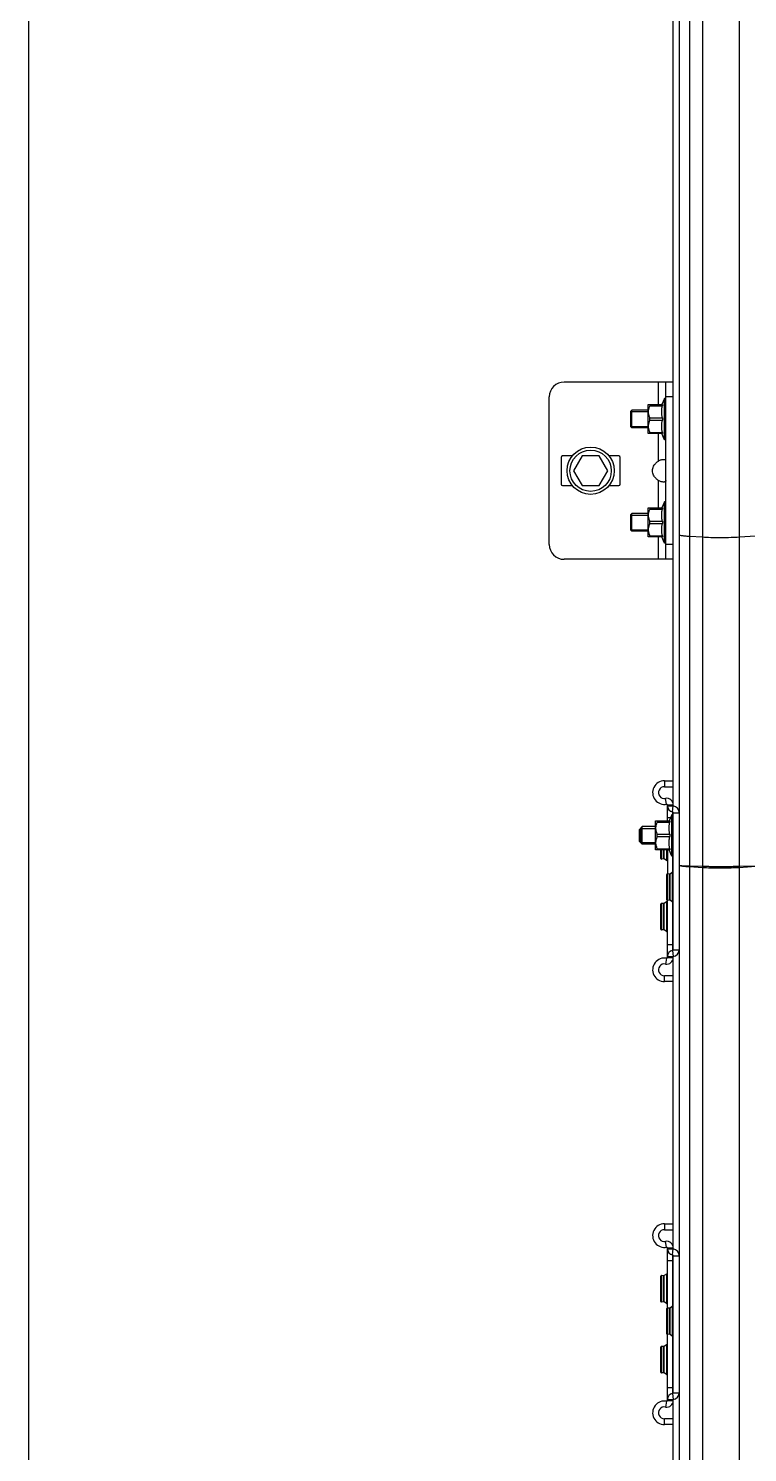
# Model space of a CAD drawing. Header units: millimetres. Extents: x 21899 to 38731, y -5425 to 3612.
# Drawn here: x 30925.2 to 31168.9, y 2386.1 to 2868.3 of the extents above; entities that cross this region are included whole.
import ezdxf

# ---------------------------------------------------------------- set-up
doc = ezdxf.new("R2010")
doc.units = ezdxf.units.MM

msp = doc.modelspace()

# ---------------------------------------------------------------- linework, layer by layer
at = {"color": 7, "linetype": 'Continuous'}
for p, q in [((30925.24, 3322), (30925.24, 1144.53)), ((31145.74, 3009.54), (31145.74, 1144.53)), ((31143.74, 2605.07), (31143.74, 3004)), ((31143.74, 2748.59), (31106.74, 2748.59)), ((31141.24, 2688.59), (31141.24, 2748.59)), ((31101.74, 2693.59), (31101.74, 2743.59)), ((31129.74, 2739.09), (31129.38, 2738.73)), ((31129.74, 2733.09), (31129.74, 2739.09)), ((31135.24, 2739.09), (31129.74, 2739.09)), ((31135.24, 2740.97), (31135.27, 2741)), ((31135.24, 2731.21), (31135.24, 2740.97)), ((31135.26, 2740.99), (31140.05, 2740.99)), ((31135.81, 2740.99), (31135.81, 2740.59)), ((31135.81, 2740.59), (31140.05, 2740.59)), ((31140.74, 2743.09), (31139.82, 2740.99)), ((31140.05, 2740.99), (31140.05, 2740.59)), ((31140.74, 2729.09), (31140.74, 2743.09)), ((31141.24, 2743.09), (31140.74, 2743.09)), ((31129.38, 2733.44), (31129.38, 2738.73)), ((31135.81, 2735.68), (31135.81, 2736.49)), ((31135.81, 2736.49), (31140.05, 2736.49)), ((31135.81, 2735.68), (31140.05, 2735.68)), ((31140.05, 2736.49), (31140.05, 2735.68)), ((31129.74, 2733.09), (31129.38, 2733.44)), ((31135.24, 2733.09), (31129.74, 2733.09)), ((31135.24, 2731.21), (31135.27, 2731.17)), ((31140.05, 2731.18), (31135.26, 2731.18)), ((31135.81, 2731.18), (31135.81, 2731.58)), ((31135.81, 2731.58), (31140.05, 2731.58)), ((31140.74, 2729.09), (31139.82, 2731.18)), ((31140.05, 2731.58), (31140.05, 2731.18)), ((31141.24, 2729.09), (31140.74, 2729.09)), ((31105.74, 2723.09), (31105.74, 2714.09)), ((31109.49, 2723.59), (31106.24, 2723.59)), ((31112.85, 2723.59), (31109.96, 2718.59)), ((31118.62, 2723.59), (31112.85, 2723.59)), ((31121.51, 2718.59), (31118.62, 2723.59)), ((31125.24, 2723.59), (31121.98, 2723.59)), ((31125.74, 2714.09), (31125.74, 2723.09)), ((31109.96, 2718.59), (31112.85, 2713.59)), ((31118.62, 2713.59), (31121.51, 2718.59)), ((31106.24, 2713.59), (31109.49, 2713.59)), ((31112.85, 2713.59), (31118.62, 2713.59)), ((31121.98, 2713.59), (31125.24, 2713.59)), ((31135.24, 2705.97), (31135.27, 2706)), ((31135.24, 2696.21), (31135.24, 2705.97)), ((31135.26, 2705.99), (31140.05, 2705.99)), ((31135.81, 2705.99), (31135.81, 2705.59)), ((31135.81, 2705.59), (31140.05, 2705.59)), ((31140.74, 2708.09), (31139.82, 2705.99)), ((31140.05, 2705.99), (31140.05, 2705.59)), ((31140.74, 2694.09), (31140.74, 2708.09)), ((31141.24, 2708.09), (31140.74, 2708.09)), ((31129.74, 2704.09), (31129.38, 2703.73)), ((31129.38, 2698.44), (31129.38, 2703.73)), ((31129.74, 2698.09), (31129.74, 2704.09)), ((31135.24, 2704.09), (31129.74, 2704.09)), ((31135.81, 2700.68), (31135.81, 2701.49)), ((31135.81, 2701.49), (31140.05, 2701.49)), ((31135.81, 2700.68), (31140.05, 2700.68)), ((31140.05, 2701.49), (31140.05, 2700.68)), ((31129.74, 2698.09), (31129.38, 2698.44)), ((31135.24, 2698.09), (31129.74, 2698.09)), ((31135.24, 2696.21), (31135.27, 2696.17)), ((31140.05, 2696.18), (31135.26, 2696.18)), ((31135.81, 2696.18), (31135.81, 2696.58)), ((31135.81, 2696.58), (31140.05, 2696.58)), ((31140.74, 2694.09), (31139.82, 2696.18)), ((31140.05, 2696.58), (31140.05, 2696.18)), ((31141.24, 2694.09), (31140.74, 2694.09)), ((31143.74, 2688.59), (31106.74, 2688.59)), ((31140.74, 2611.59), (31143.74, 2611.59)), ((31137.74, 2599.97), (31137.77, 2600)), ((31137.74, 2590.21), (31137.74, 2599.97)), ((31137.76, 2599.99), (31142.55, 2599.99)), ((31138.31, 2599.99), (31138.31, 2599.59)), ((31138.31, 2599.59), (31142.55, 2599.59)), ((31143.24, 2602.09), (31142.32, 2599.99)), ((31142.55, 2599.99), (31142.55, 2599.59)), ((31143.24, 2588.09), (31143.24, 2602.09)), ((31143.74, 2602.09), (31143.24, 2602.09)), ((31133.24, 2598.09), (31132.24, 2597.09)), ((31132.24, 2593.09), (31132.24, 2597.09)), ((31132.64, 2597.49), (31132.64, 2592.69)), ((31133.24, 2592.09), (31133.24, 2598.09)), ((31137.74, 2598.09), (31133.24, 2598.09)), ((31138.31, 2594.68), (31138.31, 2595.49)), ((31138.31, 2595.49), (31142.55, 2595.49)), ((31138.31, 2594.68), (31142.55, 2594.68)), ((31142.55, 2595.49), (31142.55, 2594.68)), ((31133.24, 2592.09), (31132.24, 2593.09)), ((31137.74, 2592.09), (31133.24, 2592.09)), ((31137.74, 2590.21), (31137.77, 2590.17)), ((31142.55, 2590.18), (31137.76, 2590.18)), ((31138.31, 2590.18), (31138.31, 2590.58)), ((31138.31, 2590.58), (31142.55, 2590.58)), ((31139.54, 2587.3), (31139.54, 2590.18)), ((31143.24, 2588.09), (31142.32, 2590.18)), ((31142.55, 2590.58), (31142.55, 2590.18)), ((31140.56, 2587.18), (31139.75, 2587.11)), ((31141.41, 2586.58), (31140.7, 2587.14)), ((31143.74, 2588.09), (31143.24, 2588.09)), ((31153.61, 2584.55), (31149.24, 2584.66)), ((31171.74, 2584.71), (31166.08, 2584.56)), ((31141.54, 2573.3), (31141.54, 2581.87)), ((31142.56, 2581.99), (31141.75, 2582.07)), ((31143.41, 2582.59), (31142.7, 2582.03)), ((31153.61, 2584.15), (31149.24, 2584.42)), ((31171.74, 2584.55), (31166.08, 2584.16)), ((31139.54, 2563.3), (31139.54, 2571.87)), ((31140.56, 2571.99), (31139.75, 2572.07)), ((31141.41, 2572.59), (31140.7, 2572.03)), ((31142.56, 2573.18), (31141.75, 2573.11)), ((31143.41, 2572.58), (31142.7, 2573.14)), ((31140.56, 2563.18), (31139.75, 2563.11)), ((31141.41, 2562.58), (31140.7, 2563.14)), ((31143.74, 2455.07), (31143.74, 2554.11)), ((31143.74, 2547.59), (31140.74, 2547.59)), ((31140.74, 2461.59), (31143.74, 2461.59)), ((31139.54, 2437.3), (31139.54, 2445.87)), ((31140.56, 2445.99), (31139.75, 2446.07)), ((31141.41, 2446.59), (31140.7, 2446.03)), ((31140.56, 2437.18), (31139.75, 2437.11)), ((31141.41, 2436.58), (31140.7, 2437.14)), ((31143.41, 2435.59), (31142.7, 2435.03)), ((31141.54, 2426.3), (31141.54, 2434.87)), ((31142.56, 2434.99), (31141.75, 2435.07)), ((31142.56, 2426.18), (31141.75, 2426.11)), ((31143.41, 2425.58), (31142.7, 2426.14)), ((31139.54, 2413.3), (31139.54, 2421.87)), ((31140.56, 2421.99), (31139.75, 2422.07)), ((31141.41, 2422.59), (31140.7, 2422.03)), ((31140.56, 2413.18), (31139.75, 2413.11)), ((31141.41, 2412.58), (31140.7, 2413.14)), ((31143.74, 1144.53), (31143.74, 2404.11)), ((31143.74, 2397.59), (31140.74, 2397.59))]:
    msp.add_line(p, q, dxfattribs=at)
at = {"color": 9, "linetype": 'Continuous'}
for p, q in [((31153.61, 3055.17), (31153.61, 1144.53)), ((31166.08, 3055.17), (31166.08, 1144.53)), ((31149.24, 3011.61), (31149.24, 1144.53)), ((31138.74, 2740.99), (31138.74, 2748.59)), ((31143.74, 2743.59), (31141.24, 2743.59)), ((31138.74, 2721.88), (31138.74, 2731.18)), ((31138.74, 2705.99), (31138.74, 2715.29)), ((31138.74, 2688.59), (31138.74, 2696.18)), ((31153.61, 2696.04), (31149.24, 2696.31)), ((31171.74, 2696.44), (31166.08, 2696.05)), ((31143.74, 2693.59), (31141.24, 2693.59)), ((31140.74, 2613.59), (31140.74, 2611.59)), ((31141.5, 2605.66), (31141.12, 2607.62)), ((31141.74, 2605.46), (31143.74, 2605.46)), ((31141.74, 2605.07), (31143.74, 2605.07)), ((31143.47, 2603.08), (31143.74, 2605.07)), ((31142.8, 2601.09), (31141.74, 2601.09)), ((31143.47, 2603.08), (31143.47, 2602.09)), ((31143.74, 2602.79), (31145.74, 2602.79)), ((31139.75, 2590.18), (31139.75, 2587.11)), ((31140.56, 2587.18), (31140.56, 2590.18)), ((31140.7, 2587.14), (31140.7, 2590.18)), ((31141.41, 2590.18), (31141.41, 2586.58)), ((31143.47, 2588.09), (31143.47, 2582.62)), ((31141.75, 2582.07), (31141.75, 2573.11)), ((31142.56, 2573.18), (31142.56, 2581.99)), ((31142.7, 2573.14), (31142.7, 2582.03)), ((31143.41, 2582.59), (31143.41, 2572.58)), ((31139.75, 2572.07), (31139.75, 2563.11)), ((31140.56, 2563.18), (31140.56, 2571.99)), ((31140.7, 2563.14), (31140.7, 2572.03)), ((31141.41, 2572.59), (31141.41, 2562.58)), ((31143.47, 2572.55), (31143.47, 2556.09)), ((31143.74, 2558.09), (31141.74, 2558.09)), ((31143.47, 2556.09), (31143.74, 2554.11)), ((31143.74, 2556.39), (31145.74, 2556.39)), ((31141.5, 2553.51), (31141.12, 2551.55)), ((31141.74, 2554.11), (31143.74, 2554.11)), ((31141.74, 2553.71), (31143.74, 2553.71)), ((31140.74, 2545.59), (31140.74, 2547.59)), ((31140.74, 2463.59), (31140.74, 2461.59)), ((31141.5, 2455.66), (31141.12, 2457.62)), ((31141.74, 2455.46), (31143.74, 2455.46)), ((31141.74, 2455.07), (31143.74, 2455.07)), ((31143.47, 2453.08), (31143.74, 2455.07)), ((31143.74, 2451.09), (31141.74, 2451.09)), ((31143.47, 2453.08), (31143.47, 2435.62)), ((31143.74, 2452.79), (31145.74, 2452.79)), ((31139.75, 2446.07), (31139.75, 2437.11)), ((31140.56, 2437.18), (31140.56, 2445.99)), ((31140.7, 2437.14), (31140.7, 2446.03)), ((31141.41, 2446.59), (31141.41, 2436.58)), ((31143.41, 2435.59), (31143.41, 2425.58)), ((31141.75, 2435.07), (31141.75, 2426.11)), ((31142.56, 2426.18), (31142.56, 2434.99)), ((31142.7, 2426.14), (31142.7, 2435.03)), ((31143.47, 2425.55), (31143.47, 2406.09)), ((31139.75, 2422.07), (31139.75, 2413.11)), ((31140.56, 2413.18), (31140.56, 2421.99)), ((31140.7, 2413.14), (31140.7, 2422.03)), ((31141.41, 2422.59), (31141.41, 2412.58)), ((31143.74, 2408.09), (31141.74, 2408.09)), ((31143.74, 2406.39), (31145.74, 2406.39)), ((31141.5, 2403.51), (31141.12, 2401.55)), ((31141.74, 2404.11), (31143.74, 2404.11)), ((31141.74, 2403.71), (31143.74, 2403.71)), ((31143.47, 2406.09), (31143.74, 2404.11)), ((31140.74, 2395.59), (31140.74, 2397.59))]:
    msp.add_line(p, q, dxfattribs=at)
at = {"color": 2, "linetype": 'Continuous'}
for p, q in [((31129.38, 2738.59), (31135.24, 2738.59)), ((31129.38, 2733.59), (31135.24, 2733.59)), ((31129.38, 2703.59), (31135.24, 2703.59)), ((31129.38, 2698.59), (31135.24, 2698.59)), ((31132.64, 2597.49), (31137.74, 2597.49)), ((31132.64, 2592.69), (31137.74, 2592.69))]:
    msp.add_line(p, q, dxfattribs=at)
at = {"color": 3, "linetype": 'Continuous'}
for p, q in [((31140.74, 2613.59), (31143.74, 2613.59)), ((31141.74, 2599.99), (31141.74, 2605.46)), ((31143.74, 2556.39), (31143.74, 2602.79)), ((31141.74, 2590.18), (31141.74, 2582.07)), ((31141.74, 2553.71), (31141.74, 2573.11)), ((31143.74, 2545.59), (31140.74, 2545.59)), ((31140.74, 2463.59), (31143.74, 2463.59)), ((31141.74, 2435.07), (31141.74, 2455.46)), ((31143.74, 2406.39), (31143.74, 2452.79)), ((31141.74, 2403.71), (31141.74, 2426.11)), ((31143.74, 2395.59), (31140.74, 2395.59))]:
    msp.add_line(p, q, dxfattribs=at)
at = {"color": 7, "linetype": 'Continuous'}
for radius in [8, 7]:
    msp.add_circle((31115.74, 2718.59), radius, dxfattribs=at)
for centre, radius, start, end in [((31106.74, 2743.59), 5, 90, 180), ((31106.24, 2723.09), 0.5, 90, 180), ((31125.24, 2723.09), 0.5, 0, 90), ((31106.24, 2714.09), 0.5, 180, 270), ((31125.24, 2714.09), 0.5, 270, 0), ((31106.74, 2693.59), 5, 180, 270), ((31140.74, 2609.59), 2, 90, 280.9806), ((31141.54, 2605.46), 2.2, 0, 100.9806), ((31143.44, 2602.79), 2.3, 0, 82.5053), ((31139.74, 2587.3), 0.2, 180, 275.1944), ((31140.58, 2586.98), 0.2, 52.3058, 95.1944), ((31141.54, 2586.74), 0.2, 232.3058, 0), ((31141.74, 2581.87), 0.2, 84.8056, 180), ((31142.58, 2582.19), 0.2, 264.8056, 307.6942), ((31143.54, 2582.43), 0.2, 0, 127.6942), ((31139.74, 2571.87), 0.2, 84.8056, 180), ((31140.58, 2572.19), 0.2, 264.8056, 307.6942), ((31141.54, 2572.43), 0.2, 0, 127.6942), ((31141.74, 2573.3), 0.2, 180, 275.1944), ((31142.58, 2572.98), 0.2, 52.3058, 95.1944), ((31143.54, 2572.74), 0.2, 232.3058, 0), ((31139.74, 2563.3), 0.2, 180, 275.1944), ((31140.58, 2562.98), 0.2, 52.3058, 95.1944), ((31141.54, 2562.74), 0.2, 232.3058, 0), ((31143.44, 2556.39), 2.3, 277.4947, 0), ((31140.74, 2549.59), 2, 79.0194, 270), ((31141.54, 2553.71), 2.2, 259.0194, 0), ((31140.74, 2459.59), 2, 90, 280.9806), ((31141.54, 2455.46), 2.2, 0, 100.9806), ((31143.44, 2452.79), 2.3, 0, 82.5053), ((31139.74, 2445.87), 0.2, 84.8056, 180), ((31140.58, 2446.19), 0.2, 264.8056, 307.6942), ((31141.54, 2446.43), 0.2, 0, 127.6942), ((31139.74, 2437.3), 0.2, 180, 275.1944), ((31140.58, 2436.98), 0.2, 52.3058, 95.1944), ((31141.54, 2436.74), 0.2, 232.3058, 0), ((31143.54, 2435.43), 0.2, 0, 127.6942), ((31141.74, 2434.87), 0.2, 84.8056, 180), ((31142.58, 2435.19), 0.2, 264.8056, 307.6942), ((31141.74, 2426.3), 0.2, 180, 275.1944), ((31142.58, 2425.98), 0.2, 52.3058, 95.1944), ((31143.54, 2425.74), 0.2, 232.3058, 0), ((31139.74, 2421.87), 0.2, 84.8056, 180), ((31140.58, 2422.19), 0.2, 264.8056, 307.6942), ((31141.54, 2422.43), 0.2, 0, 127.6942), ((31139.74, 2413.3), 0.2, 180, 275.1944), ((31140.58, 2412.98), 0.2, 52.3058, 95.1944), ((31141.54, 2412.74), 0.2, 232.3058, 0), ((31143.44, 2406.39), 2.3, 277.4947, 0), ((31140.74, 2399.59), 2, 79.0194, 270), ((31141.54, 2403.71), 2.2, 259.0194, 0)]:
    msp.add_arc(centre, radius, start, end, dxfattribs=at)
at = {"color": 3, "linetype": 'Continuous'}
for centre, radius, start, end in [((31140.74, 2609.59), 4, 90, 280.9806), ((31141.54, 2605.46), 0.2, 0, 100.9806), ((31143.74, 2605.07), 2, 180, 262.5053), ((31143.44, 2602.79), 0.3, 0, 82.5053), ((31143.74, 2554.11), 2, 97.4947, 180), ((31143.44, 2556.39), 0.3, 277.4947, 0), ((31140.74, 2549.59), 4, 79.0194, 270), ((31141.54, 2553.71), 0.2, 259.0194, 0), ((31140.74, 2459.59), 4, 90, 280.9806), ((31141.54, 2455.46), 0.2, 0, 100.9806), ((31143.74, 2455.07), 2, 180, 262.5053), ((31143.44, 2452.79), 0.3, 0, 82.5053), ((31143.44, 2406.39), 0.3, 277.4947, 0), ((31140.74, 2399.59), 4, 79.0194, 270), ((31141.54, 2403.71), 0.2, 259.0194, 0), ((31143.74, 2404.11), 2, 97.4947, 180)]:
    msp.add_arc(centre, radius, start, end, dxfattribs=at)
at = {"color": 7, "linetype": 'Continuous'}
for points, start_tangent, end_tangent in [([(31135.81, 2740.59), (31135.59, 2740.11), (31135.43, 2739.65), (31135.32, 2739.2), (31135.27, 2738.76), (31135.27, 2738.32), (31135.32, 2737.88), (31135.43, 2737.43), (31135.59, 2736.97), (31135.81, 2736.49)], (-0.44845, -0.893808), (0.44845, -0.893808)), ([(31140.05, 2736.49), (31139.95, 2737.01), (31139.88, 2737.52), (31139.83, 2738.03), (31139.82, 2738.54), (31139.83, 2739.05), (31139.88, 2739.56), (31139.95, 2740.07), (31140.05, 2740.59)], (-0.215516, 0.9765), (0.215516, 0.9765)), ([(31135.81, 2735.68), (31135.59, 2735.2), (31135.43, 2734.74), (31135.32, 2734.29), (31135.27, 2733.85), (31135.27, 2733.41), (31135.32, 2732.97), (31135.43, 2732.52), (31135.59, 2732.06), (31135.81, 2731.58)], (-0.44845, -0.893808), (0.44845, -0.893808)), ([(31140.05, 2731.58), (31139.95, 2732.1), (31139.88, 2732.61), (31139.83, 2733.12), (31139.82, 2733.63), (31139.83, 2734.14), (31139.88, 2734.65), (31139.95, 2735.16), (31140.05, 2735.68)], (-0.215516, 0.9765), (0.215516, 0.9765)), ([(31138.74, 2715.29), (31137.89, 2715.96), (31137.29, 2716.69), (31136.91, 2717.44), (31136.72, 2718.2), (31136.72, 2718.97), (31136.91, 2719.73), (31137.29, 2720.48), (31137.89, 2721.21), (31138.74, 2721.88)], (-0.836124, 0.548541), (0.836124, 0.548541)), ([(31138.74, 2721.88), (31139.2, 2722.14), (31139.67, 2722.31), (31140.11, 2722.4), (31140.5, 2722.44), (31140.82, 2722.4), (31141.06, 2722.31), (31141.19, 2722.14)], (0.836124, 0.548541), (0.404914, -0.914355)), ([(31141.19, 2715.03), (31141.06, 2714.86), (31140.82, 2714.77), (31140.5, 2714.73), (31140.11, 2714.77), (31139.67, 2714.86), (31139.2, 2715.03), (31138.74, 2715.29)], (-0.404896, -0.914363), (-0.836124, 0.548541)), ([(31141.24, 2715.29), (31141.19, 2715.03)], (0, -1), (-0.404896, -0.914363)), ([(31135.81, 2705.59), (31135.59, 2705.11), (31135.43, 2704.65), (31135.32, 2704.2), (31135.27, 2703.76), (31135.27, 2703.32), (31135.32, 2702.88), (31135.43, 2702.43), (31135.59, 2701.97), (31135.81, 2701.49)], (-0.44845, -0.893808), (0.44845, -0.893808)), ([(31140.05, 2701.49), (31139.95, 2702.01), (31139.88, 2702.52), (31139.83, 2703.03), (31139.82, 2703.54), (31139.83, 2704.05), (31139.88, 2704.56), (31139.95, 2705.07), (31140.05, 2705.59)], (-0.215516, 0.9765), (0.215516, 0.9765)), ([(31135.81, 2700.68), (31135.59, 2700.2), (31135.43, 2699.74), (31135.32, 2699.29), (31135.27, 2698.85), (31135.27, 2698.41), (31135.32, 2697.97), (31135.43, 2697.52), (31135.59, 2697.06), (31135.81, 2696.58)], (-0.44845, -0.893808), (0.44845, -0.893808)), ([(31140.05, 2696.58), (31139.95, 2697.1), (31139.88, 2697.61), (31139.83, 2698.12), (31139.82, 2698.63), (31139.83, 2699.14), (31139.88, 2699.65), (31139.95, 2700.16), (31140.05, 2700.68)], (-0.215516, 0.9765), (0.215516, 0.9765)), ([(31138.31, 2599.59), (31138.09, 2599.11), (31137.93, 2598.65), (31137.82, 2598.2), (31137.77, 2597.76), (31137.77, 2597.32), (31137.82, 2596.88), (31137.93, 2596.43), (31138.09, 2595.97), (31138.31, 2595.49)], (-0.44845, -0.893808), (0.44845, -0.893808)), ([(31142.55, 2595.49), (31142.45, 2596.01), (31142.38, 2596.52), (31142.33, 2597.03), (31142.32, 2597.54), (31142.33, 2598.05), (31142.38, 2598.56), (31142.45, 2599.07), (31142.55, 2599.59)], (-0.215516, 0.9765), (0.215516, 0.9765)), ([(31138.31, 2594.68), (31138.09, 2594.2), (31137.93, 2593.74), (31137.82, 2593.29), (31137.77, 2592.85), (31137.77, 2592.41), (31137.82, 2591.97), (31137.93, 2591.52), (31138.09, 2591.06), (31138.31, 2590.58)], (-0.44845, -0.893808), (0.44845, -0.893808)), ([(31142.55, 2590.58), (31142.45, 2591.1), (31142.38, 2591.61), (31142.33, 2592.12), (31142.32, 2592.63), (31142.33, 2593.14), (31142.38, 2593.65), (31142.45, 2594.16), (31142.55, 2594.68)], (-0.215516, 0.9765), (0.215516, 0.9765)), ([(31145.74, 2597.55), (31145.75, 2596.58), (31145.78, 2595.44), (31145.78, 2594.25), (31145.75, 2593.15), (31145.74, 2592.28)], (0, -1), (0, -1)), ([(31146.14, 2584.75), (31145.74, 2584.93)], (-0.995411, 0.095688), (0, 1)), ([(31146.02, 2584.81), (31145.96, 2584.8), (31145.74, 2584.86)], (-0.998655, -0.051851), (0, 1)), ([(31146.64, 2584.75), (31146.02, 2584.81)], (-0.990011, 0.14099), (-0.998655, -0.051851)), ([(31147.33, 2584.57), (31146.14, 2584.75)], (-0.990219, 0.139521), (-0.995411, 0.095688)), ([(31147.74, 2584.7), (31146.64, 2584.75)], (-0.9999, 0.014133), (-0.990011, 0.14099)), ([(31147.73, 2584.53), (31147.33, 2584.57)], (-0.995092, 0.09895), (-0.990219, 0.139521)), ([(31149.24, 2584.66), (31147.74, 2584.7)], (-0.999705, 0.024286), (-0.9999, 0.014133)), ([(31155.8, 2584.52), (31154.62, 2584.53), (31153.61, 2584.55)], (-0.999934, 0.011529), (-0.999705, 0.024286)), ([(31166.08, 2584.56), (31165.12, 2584.54)], (-0.999647, -0.026566), (-0.999829, -0.018491)), ([(31149.24, 2584.42), (31147.73, 2584.53)], (-0.998061, 0.062251), (-0.995092, 0.09895)), ([(31156.43, 2584.04), (31153.61, 2584.15)], (-0.999733, 0.023114), (-0.998061, 0.062251)), ([(31163.98, 2584.52), (31162.7, 2584.51), (31161.33, 2584.5), (31159.91, 2584.49), (31158.48, 2584.5), (31157.1, 2584.5), (31155.8, 2584.52)], (-0.999919, -0.012739), (-0.999934, 0.011529)), ([(31163.35, 2584.05), (31159.91, 2584), (31156.43, 2584.04)], (-0.999668, -0.025762), (-0.999733, 0.023114)), ([(31166.08, 2584.16), (31163.35, 2584.05)], (-0.99768, -0.068073), (-0.999668, -0.025762)), ([(31165.12, 2584.54), (31163.98, 2584.52)], (-0.999829, -0.018491), (-0.999919, -0.012739))]:
    msp.add_spline(points, degree=3, dxfattribs=dict(at, start_tangent=start_tangent, end_tangent=end_tangent))
at = {"color": 9, "linetype": 'Continuous'}
for points, start_tangent, end_tangent in [([(31147.33, 2696.46), (31146.14, 2696.63), (31145.74, 2696.81)], (-0.990219, 0.139521), (0, 1)), ([(31147.73, 2696.41), (31147.33, 2696.46)], (-0.995092, 0.09895), (-0.990219, 0.139521)), ([(31149.24, 2696.31), (31147.73, 2696.41)], (-0.998061, 0.062251), (-0.995092, 0.09895)), ([(31166.08, 2696.05), (31163.35, 2695.93), (31159.91, 2695.89), (31156.43, 2695.92), (31153.61, 2696.04)], (-0.99768, -0.068073), (-0.998061, 0.062251))]:
    msp.add_spline(points, degree=3, dxfattribs=dict(at, start_tangent=start_tangent, end_tangent=end_tangent))

doc.saveas('drawing.dxf')
